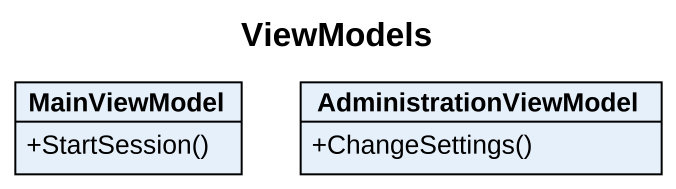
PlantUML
@startuml
title ViewModels
hide circle
hide empty members
skinparam classAttributeIconSize 0
class MainViewModel {
  +StartSession()
}
class AdministrationViewModel {
  +ChangeSettings()
}
@enduml
